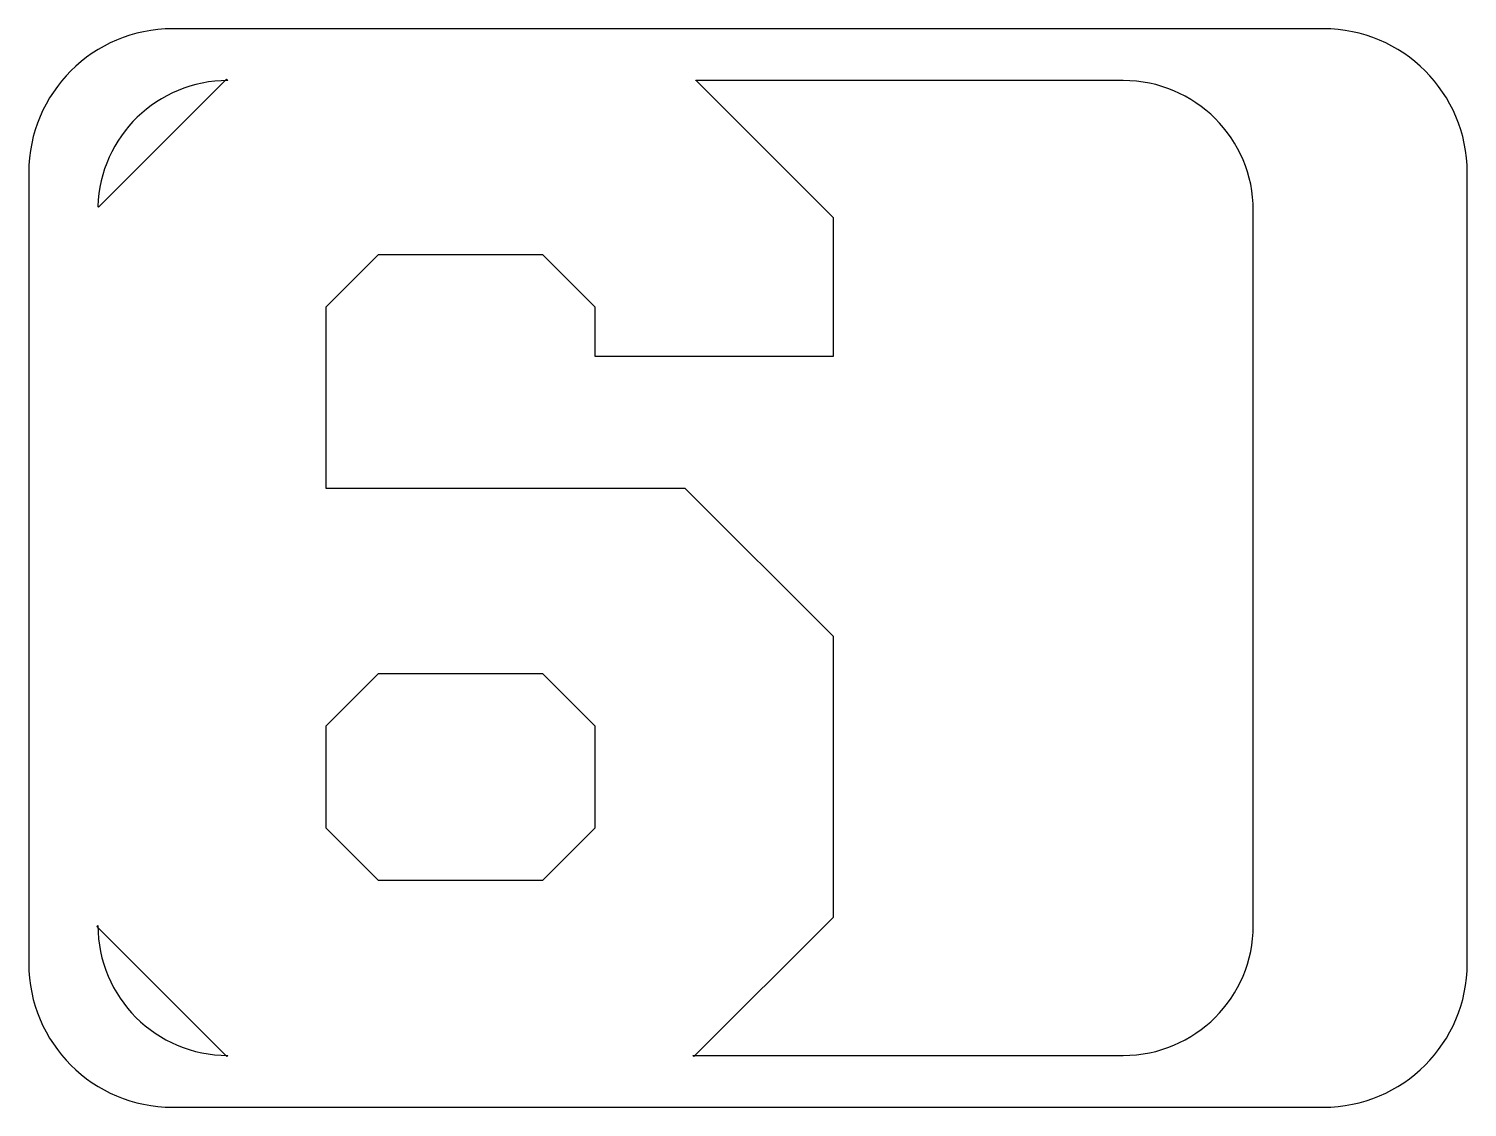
# Model space of a CAD drawing. Header units: centimetres. Extents: x -5.66 to 1.96, y 1.29 to 7.
import ezdxf

# ---------------------------------------------------------------- set-up
doc = ezdxf.new("R2010")
doc.units = ezdxf.units.CM
doc.header["$MEASUREMENT"] = 0
doc.layers.add('Camada 1', color=7, linetype='Continuous')

msp = doc.modelspace()

# ---------------------------------------------------------------- linework, layer by layer
at = {"layer": 'Camada 1'}
msp.add_open_spline([(1.95792, 2.04888), (1.95792, 1.62806), (1.61674, 1.28688), (1.19589, 1.28688), (1.19589, 1.28688), (1.19589, 1.28688), (-4.90011, 1.28688), (-4.90011, 1.28688), (-4.90011, 1.28688), (-5.32093, 1.28688), (-5.66211, 1.62806), (-5.66211, 2.04888), (-5.66211, 2.04888), (-5.66211, 2.04888), (-5.66211, 6.23988), (-5.66211, 6.23988), (-5.66211, 6.23988), (-5.66211, 6.66073), (-5.32093, 7.00188), (-4.90011, 7.00188), (-4.90011, 7.00188), (-4.90011, 7.00188), (1.19589, 7.00188), (1.19589, 7.00188), (1.19589, 7.00188), (1.61674, 7.00188), (1.95792, 6.66073), (1.95792, 6.23988), (1.95792, 6.23988), (1.95792, 6.23988), (1.95792, 2.04888), (1.95792, 2.04888)], degree=3, knots=[0, 0, 0, 0, 0.1111111, 0.1111111, 0.1111111, 0.1111111, 0.2222222, 0.2222222, 0.2222222, 0.2222222, 0.3333333, 0.3333333, 0.3333333, 0.3333333, 0.4444444, 0.4444444, 0.4444444, 0.4444444, 0.5555556, 0.5555556, 0.5555556, 0.5555556, 0.6666667, 0.6666667, 0.6666667, 0.6666667, 0.7777778, 0.7777778, 0.7777778, 0.7777778, 1, 1, 1, 1], dxfattribs=at)
at = {"layer": 'Camada 1', "color": 7}
for points, knots in [([(-5.29587, 6.06015), (-5.28449, 6.43062), (-4.98059, 6.72746), (-4.6074, 6.72746), (-4.6074, 6.72746), (-4.6074, 6.72746), (-4.61515, 6.73521), (-4.61515, 6.73521), (-4.61515, 6.73521), (-4.61515, 6.73521), (-5.29307, 6.05729), (-5.29307, 6.05729), (-5.29307, 6.05729), (-5.29307, 6.05729), (-5.29587, 6.06015), (-5.29587, 6.06015)], [0, 0, 0, 0, 0.2, 0.2, 0.2, 0.2, 0.4, 0.4, 0.4, 0.4, 0.6, 0.6, 0.6, 0.6, 1, 1, 1, 1]), ([(-2.13852, 1.55501), (-2.13852, 1.55501), (-1.40118, 2.29235), (-1.40118, 2.29235), (-1.40118, 2.29235), (-1.40118, 2.29235), (-1.40118, 3.78251), (-1.40118, 3.78251), (-1.40118, 3.78251), (-1.40118, 3.78251), (-2.18588, 4.56721), (-2.18588, 4.56721), (-2.18588, 4.56721), (-2.18588, 4.56721), (-4.08821, 4.56721), (-4.08821, 4.56721), (-4.08821, 4.56721), (-4.08821, 4.56721), (-4.08821, 5.52632), (-4.08821, 5.52632), (-4.08821, 5.52632), (-4.08821, 5.52632), (-3.81074, 5.80376), (-3.81074, 5.80376), (-3.81074, 5.80376), (-3.81074, 5.80376), (-2.93889, 5.80377), (-2.93889, 5.80377), (-2.93889, 5.80377), (-2.93889, 5.80377), (-2.6615, 5.52633), (-2.6615, 5.52633), (-2.6615, 5.52633), (-2.6615, 5.52633), (-2.6615, 5.26474), (-2.6615, 5.26474), (-2.6615, 5.26474), (-2.6615, 5.26474), (-1.40115, 5.26473), (-1.40115, 5.26473), (-1.40115, 5.26473), (-1.40115, 5.26473), (-1.40115, 6.00189), (-1.40115, 6.00189), (-1.40115, 6.00189), (-1.40115, 6.00189), (-2.1283, 6.72904), (-2.1283, 6.72904), (-2.1283, 6.72904), (-2.1283, 6.72904), (-2.1283, 6.72748), (-2.1283, 6.72748), (-2.1283, 6.72748), (-2.1283, 6.72748), (0.13592, 6.72748), (0.13592, 6.72748), (0.13592, 6.72748), (0.51636, 6.72748), (0.82476, 6.41908), (0.82476, 6.03866), (0.82476, 6.03866), (0.82476, 6.03866), (0.82476, 2.25014), (0.82476, 2.25014), (0.82476, 2.25014), (0.82476, 1.86972), (0.51636, 1.56132), (0.13592, 1.56132), (0.13592, 1.56132), (0.13592, 1.56132), (-2.14479, 1.56133), (-2.14479, 1.56133), (-2.14479, 1.56133), (-2.14479, 1.56133), (-2.13852, 1.55501), (-2.13852, 1.55501)], [0, 0, 0, 0, 0.05, 0.05, 0.05, 0.05, 0.1, 0.1, 0.1, 0.1, 0.15, 0.15, 0.15, 0.15, 0.2, 0.2, 0.2, 0.2, 0.25, 0.25, 0.25, 0.25, 0.3, 0.3, 0.3, 0.3, 0.35, 0.35, 0.35, 0.35, 0.4, 0.4, 0.4, 0.4, 0.45, 0.45, 0.45, 0.45, 0.5, 0.5, 0.5, 0.5, 0.55, 0.55, 0.55, 0.55, 0.6, 0.6, 0.6, 0.6, 0.65, 0.65, 0.65, 0.65, 0.7, 0.7, 0.7, 0.7, 0.75, 0.75, 0.75, 0.75, 0.8, 0.8, 0.8, 0.8, 0.85, 0.85, 0.85, 0.85, 0.9, 0.9, 0.9, 0.9, 1, 1, 1, 1]), ([(-4.08824, 2.76791), (-4.08824, 2.76791), (-4.08824, 3.30692), (-4.08824, 3.30692), (-4.08824, 3.30692), (-4.08824, 3.30692), (-3.81077, 3.58434), (-3.81077, 3.58434), (-3.81077, 3.58434), (-3.81077, 3.58434), (-2.93891, 3.58434), (-2.93891, 3.58434), (-2.93891, 3.58434), (-2.93891, 3.58434), (-2.66152, 3.30692), (-2.66152, 3.30692), (-2.66152, 3.30692), (-2.66152, 3.30692), (-2.66152, 2.76791), (-2.66152, 2.76791), (-2.66152, 2.76791), (-2.66152, 2.76791), (-2.93891, 2.4905), (-2.93891, 2.4905), (-2.93891, 2.4905), (-2.93891, 2.4905), (-3.81077, 2.4905), (-3.81077, 2.4905), (-3.81077, 2.4905), (-3.81077, 2.4905), (-4.08824, 2.76791), (-4.08824, 2.76791)], [0, 0, 0, 0, 0.1111111, 0.1111111, 0.1111111, 0.1111111, 0.2222222, 0.2222222, 0.2222222, 0.2222222, 0.3333333, 0.3333333, 0.3333333, 0.3333333, 0.4444444, 0.4444444, 0.4444444, 0.4444444, 0.5555556, 0.5555556, 0.5555556, 0.5555556, 0.6666667, 0.6666667, 0.6666667, 0.6666667, 0.7777778, 0.7777778, 0.7777778, 0.7777778, 1, 1, 1, 1]), ([(-4.60737, 1.56131), (-4.98779, 1.56131), (-5.29619, 1.86971), (-5.29619, 2.25013), (-5.29619, 2.25013), (-5.29619, 2.25013), (-5.30116, 2.24505), (-5.30116, 2.24505), (-5.30116, 2.24505), (-5.30116, 2.24505), (-4.61242, 1.55631), (-4.61242, 1.55631), (-4.61242, 1.55631), (-4.61242, 1.55631), (-4.60737, 1.56131), (-4.60737, 1.56131)], [0, 0, 0, 0, 0.2, 0.2, 0.2, 0.2, 0.4, 0.4, 0.4, 0.4, 0.6, 0.6, 0.6, 0.6, 1, 1, 1, 1])]:
    msp.add_open_spline(points, degree=3, knots=knots, dxfattribs=at)

doc.saveas('drawing.dxf')
